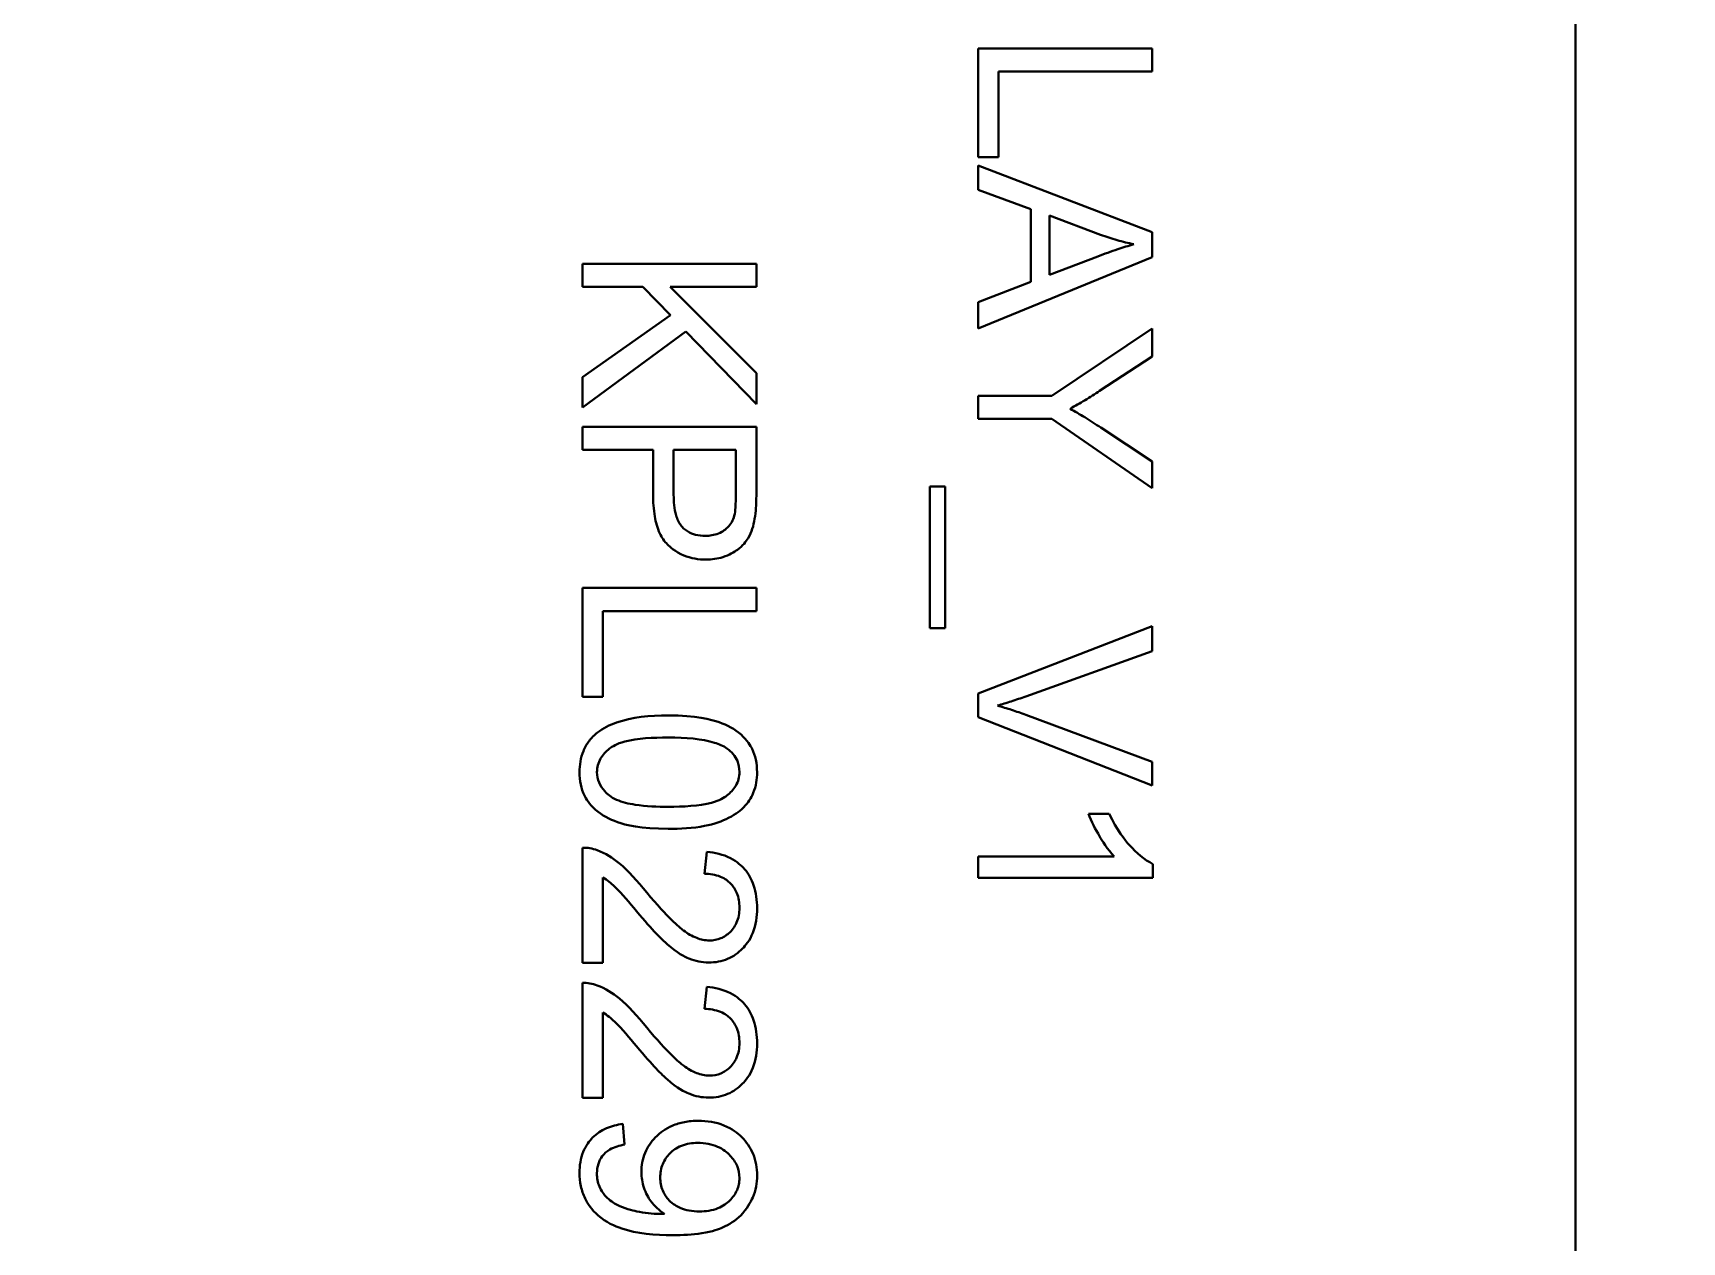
# Model space of a CAD drawing. Header units: millimetres. Extents: x 0 to 5945, y 0 to 4205.
# Drawn here: x 1844.57 to 1858.11, y 324.25 to 334.18 of the extents above; entities that cross this region are included whole.
import ezdxf

# ---------------------------------------------------------------- set-up
doc = ezdxf.new("R2010")
doc.units = ezdxf.units.MM
doc.header["$LTSCALE"] = 5
doc.layers.add('가시적인 것(ISO)', color=3, linetype='Continuous', lineweight=40)
doc.layers.add('해치(ISO)', color=7, linetype='Continuous', lineweight=18)

msp = doc.modelspace()

# ---------------------------------------------------------------- hatches: boundary and pattern name
at = {"layer": '해치(ISO)'}
h = msp.add_hatch(dxfattribs=at)
h.set_pattern_fill('ANSI31', color=256, scale=127, angle=75.0002, style=0)
h.set_pattern_definition([(120.0002, (0, 0), (-13.74813, -7.93754), [])])
h.paths.add_polyline_path([(1602.237, 257.352), (2132.237, 257.352), (2132.237, 827.352), (1602.237, 827.352), (1602.237, 767.352), (1602.237, 762.575), (1602.237, 762.103), (1602.237, 757.6), (1602.237, 757.128), (1602.237, 717.575), (1602.237, 717.103), (1602.237, 712.6), (1602.237, 712.128), (1602.237, 707.352), (1602.237, 377.352), (1602.237, 372.575), (1602.237, 372.103), (1602.237, 367.6), (1602.237, 367.128), (1602.237, 327.575), (1602.237, 327.103), (1602.237, 322.6), (1602.237, 322.128), (1602.237, 317.352)])
h.paths.add_polyline_path([(1604.237, 259.352), (1604.237, 825.352), (2130.237, 825.352), (2130.237, 259.352)], flags=0)
edge = h.paths.add_edge_path()
edge.add_ellipse((1657.237, 307.352), major_axis=(-4, 0), ratio=1, start_angle=0, end_angle=360)
h.paths.add_polyline_path([(2102.237, 287.352), (2102.237, 797.352), (1632.237, 797.352), (1632.237, 287.352)])
h.paths.add_polyline_path([(1634.237, 289.352), (1634.237, 795.352), (2100.237, 795.352), (2100.237, 289.352)], flags=0)

# ---------------------------------------------------------------- linework, layer by layer
at = {"layer": '가시적인 것(ISO)'}
for p, q in [((1857.237, 303.352), (1857.237, 362.352)), ((1853.76, 334.05), (1852.332, 334.05)), ((1852.332, 334.05), (1852.332, 333.157)), ((1853.76, 333.861), (1853.76, 334.05)), ((1852.5, 333.157), (1852.5, 333.861)), ((1852.5, 333.861), (1853.76, 333.861)), ((1852.332, 333.157), (1852.5, 333.157)), ((1853.76, 332.54), (1852.332, 333.089)), ((1852.332, 333.089), (1852.332, 332.888)), ((1852.332, 332.888), (1852.764, 332.731)), ((1852.764, 332.731), (1852.764, 332.132)), ((1852.918, 332.677), (1853.337, 332.519)), ((1852.918, 332.191), (1852.918, 332.677)), ((1853.76, 332.335), (1853.76, 332.54)), ((1853.314, 332.342), (1852.918, 332.191)), ((1850.51, 332.282), (1849.082, 332.282)), ((1849.082, 332.282), (1849.082, 332.093)), ((1850.51, 332.093), (1850.51, 332.282)), ((1852.332, 331.751), (1853.76, 332.335)), ((1849.082, 332.093), (1849.577, 332.093)), ((1849.577, 332.093), (1849.804, 331.859)), ((1850.51, 331.383), (1849.803, 332.093)), ((1849.803, 332.093), (1850.51, 332.093)), ((1852.764, 332.132), (1852.332, 331.967)), ((1852.332, 331.967), (1852.332, 331.751)), ((1849.804, 331.859), (1849.082, 331.35)), ((1849.082, 331.101), (1849.931, 331.726)), ((1849.931, 331.726), (1850.51, 331.127)), ((1853.76, 331.749), (1852.937, 331.198)), ((1853.76, 331.519), (1853.76, 331.749)), ((1853.329, 331.237), (1853.76, 331.519)), ((1849.082, 331.35), (1849.082, 331.101)), ((1850.51, 331.127), (1850.51, 331.383)), ((1852.937, 331.198), (1852.332, 331.198)), ((1852.332, 331.198), (1852.332, 331.009)), ((1852.332, 331.009), (1852.937, 331.009)), ((1852.937, 331.009), (1853.76, 330.438)), ((1850.51, 330.943), (1849.082, 330.943)), ((1849.082, 330.943), (1849.082, 330.753)), ((1850.51, 330.404), (1850.51, 330.943)), ((1853.76, 330.658), (1853.34, 330.936)), ((1849.082, 330.753), (1849.662, 330.753)), ((1849.662, 330.753), (1849.662, 330.386)), ((1849.831, 330.753), (1850.342, 330.753)), ((1849.831, 330.384), (1849.831, 330.753)), ((1850.342, 330.753), (1850.342, 330.387)), ((1853.76, 330.438), (1853.76, 330.658)), ((1851.935, 330.453), (1851.935, 329.29)), ((1852.062, 330.453), (1851.935, 330.453)), ((1852.062, 329.29), (1852.062, 330.453)), ((1850.51, 329.619), (1849.082, 329.619)), ((1849.082, 329.619), (1849.082, 328.726)), ((1850.51, 329.429), (1850.51, 329.619)), ((1849.25, 328.726), (1849.25, 329.429)), ((1849.25, 329.429), (1850.51, 329.429)), ((1851.935, 329.29), (1852.062, 329.29)), ((1853.76, 329.304), (1852.332, 328.752)), ((1853.76, 329.1), (1853.76, 329.304)), ((1852.723, 328.728), (1853.76, 329.1)), ((1849.082, 328.726), (1849.25, 328.726)), ((1852.332, 328.752), (1852.332, 328.557)), ((1852.332, 328.557), (1853.76, 327.998)), ((1853.76, 328.19), (1852.723, 328.577)), ((1853.76, 327.998), (1853.76, 328.19)), ((1853.408, 327.765), (1853.238, 327.765)), ((1849.082, 327.485), (1849.082, 326.541)), ((1850.103, 327.453), (1850.085, 327.272)), ((1853.449, 327.414), (1852.332, 327.414)), ((1852.332, 327.414), (1852.332, 327.239)), ((1853.766, 327.239), (1853.766, 327.352)), ((1849.25, 326.541), (1849.25, 327.241)), ((1852.332, 327.239), (1853.766, 327.239)), ((1849.082, 326.541), (1849.25, 326.541)), ((1849.082, 326.376), (1849.082, 325.431)), ((1850.103, 326.343), (1850.085, 326.162)), ((1849.25, 325.431), (1849.25, 326.132)), ((1849.082, 325.431), (1849.25, 325.431)), ((1849.428, 325.048), (1849.413, 325.217))]:
    msp.add_line(p, q, dxfattribs=at)
for points, knots in [([(1853.337, 332.519), (1853.382, 332.503), (1853.427, 332.488), (1853.518, 332.462), (1853.564, 332.451), (1853.61, 332.442)], [-0.02843961, -0.02843961, -0.02843961, -0.02843961, -0.01410585, -0.01410585, 0, 0, 0, 0]), ([(1853.61, 332.442), (1853.567, 332.429), (1853.521, 332.415), (1853.424, 332.382), (1853.368, 332.362), (1853.314, 332.342)], [-0.03070478, -0.03070478, -0.03070478, -0.03070478, -0.0172156, -0.0172156, 0, 0, 0, 0]), ([(1853.087, 331.091), (1853.128, 331.114), (1853.169, 331.137), (1853.25, 331.186), (1853.29, 331.211), (1853.329, 331.237)], [-0.02824891, -0.02824891, -0.02824891, -0.02824891, -0.01424642, -0.01424642, 0, 0, 0, 0]), ([(1853.34, 330.936), (1853.296, 330.964), (1853.251, 330.993), (1853.168, 331.044), (1853.127, 331.069), (1853.087, 331.091)], [-0.02953399, -0.02953399, -0.02953399, -0.02953399, -0.01380139, -0.01380139, 0, 0, 0, 0]), ([(1849.662, 330.386), (1849.662, 330.327), (1849.666, 330.265), (1849.684, 330.159), (1849.697, 330.111), (1849.734, 330.033), (1849.754, 330.002), (1849.797, 329.959), (1849.843, 329.916), (1849.973, 329.862), (1850.034, 329.852), (1850.097, 329.852)], [-0.1908288, -0.1908288, -0.1908288, -0.1908288, -0.1298077, -0.1298077, -0.080559, -0.080559, -0.0424546, -0.0424546, -0.0186855, -0.0186855, 0, 0, 0, 0]), ([(1850.091, 330.047), (1850.064, 330.047), (1850.037, 330.049), (1849.987, 330.062), (1849.965, 330.071), (1849.919, 330.1), (1849.903, 330.118), (1849.874, 330.155), (1849.86, 330.185), (1849.835, 330.268), (1849.831, 330.329), (1849.831, 330.384)], [-0.03802346, -0.03802346, -0.03802346, -0.03802346, -0.03403716, -0.03403716, -0.03044185, -0.03044185, -0.02606481, -0.02606481, -0.01653682, -0.01653682, 0, 0, 0, 0]), ([(1850.342, 330.387), (1850.342, 330.353), (1850.341, 330.314), (1850.337, 330.256), (1850.334, 330.23), (1850.329, 330.211)], [-0.01456943, -0.01456943, -0.01456943, -0.01456943, -0.00589346, -0.00589346, 0, 0, 0, 0]), ([(1850.496, 330.186), (1850.502, 330.215), (1850.505, 330.248), (1850.51, 330.319), (1850.51, 330.363), (1850.51, 330.404)], [-0.02117388, -0.02117388, -0.02117388, -0.02117388, -0.01229519, -0.01229519, 0, 0, 0, 0]), ([(1850.329, 330.211), (1850.324, 330.193), (1850.317, 330.176), (1850.299, 330.144), (1850.288, 330.13), (1850.263, 330.105), (1850.238, 330.083), (1850.164, 330.052), (1850.128, 330.047), (1850.091, 330.047)], [-0.05165265, -0.05165265, -0.05165265, -0.05165265, -0.03766251, -0.03766251, -0.02385969, -0.02385969, -0.01104429, -0.01104429, 0, 0, 0, 0]), ([(1850.097, 329.852), (1850.144, 329.852), (1850.191, 329.858), (1850.287, 329.889), (1850.328, 329.913), (1850.399, 329.965), (1850.425, 330), (1850.471, 330.077), (1850.487, 330.131), (1850.496, 330.186)], [-0.03899686, -0.03899686, -0.03899686, -0.03899686, -0.03327601, -0.03327601, -0.02682703, -0.02682703, -0.01670913, -0.01670913, 0, 0, 0, 0]), ([(1852.49, 328.653), (1852.527, 328.664), (1852.565, 328.675), (1852.643, 328.7), (1852.683, 328.714), (1852.723, 328.728)], [-0.0244472, -0.0244472, -0.0244472, -0.0244472, -0.01269539, -0.01269539, 0, 0, 0, 0]), ([(1849.786, 328.572), (1849.637, 328.572), (1849.487, 328.558), (1849.306, 328.494), (1849.251, 328.467), (1849.205, 328.431)], [-0.05753035, -0.05753035, -0.05753035, -0.05753035, -0.0178495, -0.0178495, 0, 0, 0, 0]), ([(1850.516, 328.106), (1850.516, 328.141), (1850.513, 328.175), (1850.499, 328.24), (1850.489, 328.27), (1850.463, 328.323), (1850.437, 328.368), (1850.332, 328.461), (1850.27, 328.493), (1850.139, 328.539), (1850.018, 328.572), (1849.786, 328.572)], [-0.384257, -0.384257, -0.384257, -0.384257, -0.2939972, -0.2939972, -0.2109903, -0.2109903, -0.1399526, -0.1399526, -0.0694871, -0.0694871, 0, 0, 0, 0]), ([(1852.723, 328.577), (1852.684, 328.591), (1852.645, 328.605), (1852.568, 328.63), (1852.529, 328.642), (1852.49, 328.653)], [-0.02452883, -0.02452883, -0.02452883, -0.02452883, -0.01217994, -0.01217994, 0, 0, 0, 0]), ([(1849.205, 328.431), (1849.179, 328.41), (1849.156, 328.387), (1849.117, 328.336), (1849.102, 328.309), (1849.067, 328.224), (1849.058, 328.165), (1849.058, 328.106)], [-0.03714286, -0.03714286, -0.03714286, -0.03714286, -0.02737147, -0.02737147, -0.01783945, -0.01783945, 0, 0, 0, 0]), ([(1849.201, 328.106), (1849.201, 328.126), (1849.204, 328.145), (1849.214, 328.183), (1849.221, 328.201), (1849.249, 328.25), (1849.275, 328.277), (1849.327, 328.317), (1849.361, 328.339), (1849.532, 328.384), (1849.663, 328.391), (1849.786, 328.391)], [-0.1304135, -0.1304135, -0.1304135, -0.1304135, -0.1128395, -0.1128395, -0.0955418, -0.0955418, -0.0624777, -0.0624777, -0.0369492, -0.0369492, 0, 0, 0, 0]), ([(1849.786, 328.391), (1849.93, 328.391), (1850.065, 328.38), (1850.202, 328.337), (1850.238, 328.322), (1850.269, 328.301)], [-0.04316634, -0.04316634, -0.04316634, -0.04316634, -0.01110989, -0.01110989, 0, 0, 0, 0]), ([(1850.269, 328.301), (1850.288, 328.288), (1850.305, 328.272), (1850.334, 328.237), (1850.346, 328.219), (1850.366, 328.17), (1850.371, 328.139), (1850.371, 328.108)], [-0.02292194, -0.02292194, -0.02292194, -0.02292194, -0.0159139, -0.0159139, -0.00935362, -0.00935362, 0, 0, 0, 0]), ([(1849.058, 328.106), (1849.058, 328.072), (1849.061, 328.037), (1849.075, 327.973), (1849.085, 327.943), (1849.11, 327.89), (1849.136, 327.844), (1849.242, 327.752), (1849.304, 327.719), (1849.437, 327.673), (1849.559, 327.641), (1849.786, 327.641)], [-0.3729128, -0.3729128, -0.3729128, -0.3729128, -0.2853084, -0.2853084, -0.2043936, -0.2043936, -0.1355685, -0.1355685, -0.0683259, -0.0683259, 0, 0, 0, 0]), ([(1849.786, 327.822), (1849.699, 327.822), (1849.602, 327.826), (1849.461, 327.847), (1849.407, 327.86), (1849.314, 327.901), (1849.287, 327.927), (1849.246, 327.97), (1849.229, 327.994), (1849.207, 328.048), (1849.201, 328.076), (1849.201, 328.106)], [-0.04826516, -0.04826516, -0.04826516, -0.04826516, -0.03505137, -0.03505137, -0.02666319, -0.02666319, -0.01761873, -0.01761873, -0.00885593, -0.00885593, 0, 0, 0, 0]), ([(1850.371, 328.108), (1850.371, 328.088), (1850.369, 328.068), (1850.359, 328.03), (1850.351, 328.012), (1850.323, 327.963), (1850.297, 327.936), (1850.245, 327.896), (1850.211, 327.874), (1850.041, 327.829), (1849.909, 327.822), (1849.786, 327.822)], [-0.1312299, -0.1312299, -0.1312299, -0.1312299, -0.1133118, -0.1133118, -0.0957136, -0.0957136, -0.062482, -0.062482, -0.0369492, -0.0369492, 0, 0, 0, 0]), ([(1849.786, 327.641), (1849.881, 327.641), (1849.991, 327.646), (1850.163, 327.68), (1850.231, 327.705), (1850.348, 327.763), (1850.385, 327.797), (1850.441, 327.853), (1850.467, 327.893), (1850.507, 327.991), (1850.516, 328.048), (1850.516, 328.106)], [-0.05671733, -0.05671733, -0.05671733, -0.05671733, -0.0481642, -0.0481642, -0.04102039, -0.04102039, -0.03168979, -0.03168979, -0.01731807, -0.01731807, 0, 0, 0, 0]), ([(1853.238, 327.765), (1853.261, 327.702), (1853.295, 327.637), (1853.349, 327.545), (1853.393, 327.473), (1853.449, 327.414)], [-0.06474582, -0.06474582, -0.06474582, -0.06474582, -0.02451396, -0.02451396, 0, 0, 0, 0]), ([(1853.766, 327.352), (1853.697, 327.386), (1853.632, 327.443), (1853.538, 327.548), (1853.47, 327.63), (1853.408, 327.765)], [-0.1147142, -0.1147142, -0.1147142, -0.1147142, -0.0445643, -0.0445643, 0, 0, 0, 0]), ([(1849.204, 327.465), (1849.184, 327.472), (1849.164, 327.478), (1849.123, 327.485), (1849.103, 327.486), (1849.082, 327.485)], [-0.01249848, -0.01249848, -0.01249848, -0.01249848, -0.00625176, -0.00625176, 0, 0, 0, 0]), ([(1849.61, 327.119), (1849.534, 327.212), (1849.457, 327.297), (1849.331, 327.402), (1849.27, 327.44), (1849.204, 327.465)], [-0.04932017, -0.04932017, -0.04932017, -0.04932017, -0.02127745, -0.02127745, 0, 0, 0, 0]), ([(1850.516, 326.989), (1850.516, 327.053), (1850.508, 327.117), (1850.471, 327.226), (1850.447, 327.271), (1850.39, 327.337), (1850.353, 327.372), (1850.237, 327.431), (1850.17, 327.446), (1850.103, 327.453)], [-0.09874215, -0.09874215, -0.09874215, -0.09874215, -0.06562318, -0.06562318, -0.03909259, -0.03909259, -0.0201479, -0.0201479, 0, 0, 0, 0]), ([(1849.25, 327.241), (1849.285, 327.22), (1849.317, 327.195), (1849.411, 327.105), (1849.467, 327.034), (1849.525, 326.965)], [-0.03908802, -0.03908802, -0.03908802, -0.03908802, -0.02704027, -0.02704027, 0, 0, 0, 0]), ([(1850.085, 327.272), (1850.129, 327.271), (1850.174, 327.265), (1850.254, 327.232), (1850.28, 327.21), (1850.32, 327.17), (1850.337, 327.143), (1850.365, 327.075), (1850.371, 327.034), (1850.371, 326.993)], [-0.03695144, -0.03695144, -0.03695144, -0.03695144, -0.02930454, -0.02930454, -0.022146, -0.022146, -0.01224421, -0.01224421, 0, 0, 0, 0]), ([(1850.124, 326.724), (1850.088, 326.724), (1850.054, 326.732), (1849.982, 326.759), (1849.946, 326.781), (1849.872, 326.836), (1849.786, 326.907), (1849.61, 327.119)], [-0.2079713, -0.2079713, -0.2079713, -0.2079713, -0.1502648, -0.1502648, -0.0828488, -0.0828488, 0, 0, 0, 0]), ([(1849.525, 326.965), (1849.664, 326.801), (1849.736, 326.731), (1849.861, 326.619), (1849.922, 326.59), (1850.009, 326.554), (1850.063, 326.543), (1850.119, 326.543)], [-0.03349016, -0.03349016, -0.03349016, -0.03349016, -0.02807665, -0.02807665, -0.01685798, -0.01685798, 0, 0, 0, 0]), ([(1850.119, 326.543), (1850.173, 326.543), (1850.225, 326.552), (1850.321, 326.593), (1850.362, 326.622), (1850.421, 326.682), (1850.456, 326.723), (1850.506, 326.851), (1850.516, 326.92), (1850.516, 326.989)], [-0.1039942, -0.1039942, -0.1039942, -0.1039942, -0.071842, -0.071842, -0.0412315, -0.0412315, -0.0205607, -0.0205607, 0, 0, 0, 0]), ([(1850.371, 326.993), (1850.371, 326.971), (1850.369, 326.95), (1850.362, 326.909), (1850.356, 326.89), (1850.338, 326.849), (1850.322, 326.82), (1850.27, 326.77), (1850.246, 326.754), (1850.188, 326.73), (1850.156, 326.724), (1850.124, 326.724)], [-0.05266389, -0.05266389, -0.05266389, -0.05266389, -0.04157296, -0.04157296, -0.03130496, -0.03130496, -0.01877111, -0.01877111, -0.00979615, -0.00979615, 0, 0, 0, 0]), ([(1849.204, 326.355), (1849.184, 326.362), (1849.164, 326.368), (1849.123, 326.375), (1849.103, 326.376), (1849.082, 326.376)], [-0.01249848, -0.01249848, -0.01249848, -0.01249848, -0.00625176, -0.00625176, 0, 0, 0, 0]), ([(1849.61, 326.01), (1849.534, 326.102), (1849.457, 326.187), (1849.331, 326.292), (1849.27, 326.33), (1849.204, 326.355)], [-0.04932017, -0.04932017, -0.04932017, -0.04932017, -0.02127745, -0.02127745, 0, 0, 0, 0]), ([(1850.516, 325.879), (1850.516, 325.943), (1850.508, 326.008), (1850.471, 326.117), (1850.447, 326.161), (1850.39, 326.228), (1850.353, 326.263), (1850.237, 326.321), (1850.17, 326.337), (1850.103, 326.343)], [-0.09874215, -0.09874215, -0.09874215, -0.09874215, -0.06562318, -0.06562318, -0.03909259, -0.03909259, -0.0201479, -0.0201479, 0, 0, 0, 0]), ([(1849.25, 326.132), (1849.285, 326.111), (1849.317, 326.085), (1849.411, 325.996), (1849.467, 325.924), (1849.525, 325.855)], [-0.03908802, -0.03908802, -0.03908802, -0.03908802, -0.02704027, -0.02704027, 0, 0, 0, 0]), ([(1850.085, 326.162), (1850.129, 326.162), (1850.174, 326.155), (1850.254, 326.122), (1850.28, 326.101), (1850.32, 326.06), (1850.337, 326.033), (1850.365, 325.965), (1850.371, 325.924), (1850.371, 325.883)], [-0.03695144, -0.03695144, -0.03695144, -0.03695144, -0.02930454, -0.02930454, -0.022146, -0.022146, -0.01224421, -0.01224421, 0, 0, 0, 0]), ([(1850.124, 325.614), (1850.088, 325.614), (1850.054, 325.622), (1849.982, 325.65), (1849.946, 325.672), (1849.872, 325.726), (1849.786, 325.797), (1849.61, 326.01)], [-0.2079713, -0.2079713, -0.2079713, -0.2079713, -0.1502648, -0.1502648, -0.0828488, -0.0828488, 0, 0, 0, 0]), ([(1849.525, 325.855), (1849.664, 325.691), (1849.736, 325.621), (1849.861, 325.509), (1849.922, 325.48), (1850.009, 325.445), (1850.063, 325.434), (1850.119, 325.434)], [-0.03349016, -0.03349016, -0.03349016, -0.03349016, -0.02807665, -0.02807665, -0.01685798, -0.01685798, 0, 0, 0, 0]), ([(1850.119, 325.434), (1850.173, 325.434), (1850.225, 325.443), (1850.321, 325.483), (1850.362, 325.512), (1850.421, 325.573), (1850.456, 325.614), (1850.506, 325.741), (1850.516, 325.81), (1850.516, 325.879)], [-0.1039942, -0.1039942, -0.1039942, -0.1039942, -0.071842, -0.071842, -0.0412315, -0.0412315, -0.0205607, -0.0205607, 0, 0, 0, 0]), ([(1850.371, 325.883), (1850.371, 325.862), (1850.369, 325.84), (1850.362, 325.799), (1850.356, 325.78), (1850.338, 325.739), (1850.322, 325.71), (1850.27, 325.66), (1850.246, 325.644), (1850.188, 325.62), (1850.156, 325.614), (1850.124, 325.614)], [-0.05266389, -0.05266389, -0.05266389, -0.05266389, -0.04157296, -0.04157296, -0.03130496, -0.03130496, -0.01877111, -0.01877111, -0.00979615, -0.00979615, 0, 0, 0, 0]), ([(1849.413, 325.217), (1849.367, 325.211), (1849.321, 325.2), (1849.236, 325.163), (1849.198, 325.138), (1849.139, 325.078), (1849.11, 325.04), (1849.066, 324.933), (1849.058, 324.875), (1849.058, 324.816)], [-0.07578012, -0.07578012, -0.07578012, -0.07578012, -0.05514358, -0.05514358, -0.03450606, -0.03450606, -0.01760412, -0.01760412, 0, 0, 0, 0]), ([(1850.033, 325.243), (1849.995, 325.243), (1849.957, 325.24), (1849.885, 325.226), (1849.851, 325.216), (1849.766, 325.18), (1849.72, 325.147), (1849.645, 325.069), (1849.616, 325.028), (1849.576, 324.929), (1849.566, 324.876), (1849.566, 324.821)], [-0.07104169, -0.07104169, -0.07104169, -0.07104169, -0.05961213, -0.05961213, -0.04909014, -0.04909014, -0.03189845, -0.03189845, -0.01656505, -0.01656505, 0, 0, 0, 0]), ([(1850.516, 324.794), (1850.516, 324.855), (1850.506, 324.915), (1850.461, 325.024), (1850.429, 325.07), (1850.359, 325.14), (1850.313, 325.178), (1850.177, 325.233), (1850.106, 325.243), (1850.033, 325.243)], [-0.1065506, -0.1065506, -0.1065506, -0.1065506, -0.0741601, -0.0741601, -0.0438699, -0.0438699, -0.0216327, -0.0216327, 0, 0, 0, 0]), ([(1849.201, 324.812), (1849.201, 324.838), (1849.205, 324.864), (1849.22, 324.913), (1849.23, 324.934), (1849.26, 324.973), (1849.279, 324.991), (1849.344, 325.028), (1849.387, 325.041), (1849.428, 325.048)], [-0.04168469, -0.04168469, -0.04168469, -0.04168469, -0.03153478, -0.03153478, -0.02211902, -0.02211902, -0.01263677, -0.01263677, 0, 0, 0, 0]), ([(1849.721, 324.777), (1849.721, 324.815), (1849.727, 324.853), (1849.756, 324.922), (1849.776, 324.951), (1849.823, 324.998), (1849.853, 325.021), (1849.937, 325.055), (1849.983, 325.062), (1850.028, 325.062)], [-0.06139939, -0.06139939, -0.06139939, -0.06139939, -0.04387493, -0.04387493, -0.02724004, -0.02724004, -0.01363882, -0.01363882, 0, 0, 0, 0]), ([(1850.028, 325.062), (1850.057, 325.062), (1850.087, 325.06), (1850.142, 325.049), (1850.168, 325.041), (1850.237, 325.011), (1850.271, 324.983), (1850.319, 324.932), (1850.338, 324.904), (1850.365, 324.841), (1850.371, 324.807), (1850.371, 324.773)], [-0.04392113, -0.04392113, -0.04392113, -0.04392113, -0.03745932, -0.03745932, -0.03151323, -0.03151323, -0.02059868, -0.02059868, -0.01038436, -0.01038436, 0, 0, 0, 0]), ([(1849.058, 324.816), (1849.058, 324.779), (1849.061, 324.742), (1849.077, 324.671), (1849.088, 324.638), (1849.124, 324.563), (1849.157, 324.513), (1849.275, 324.41), (1849.349, 324.377), (1849.526, 324.317), (1849.678, 324.304), (1849.825, 324.304)], [-0.1057818, -0.1057818, -0.1057818, -0.1057818, -0.0930813, -0.0930813, -0.080998, -0.080998, -0.0645839, -0.0645839, -0.0443568, -0.0443568, 0, 0, 0, 0]), ([(1849.72, 324.479), (1849.655, 324.479), (1849.591, 324.485), (1849.49, 324.508), (1849.425, 324.524), (1849.34, 324.567), (1849.305, 324.588), (1849.257, 324.641), (1849.236, 324.667), (1849.207, 324.738), (1849.201, 324.774), (1849.201, 324.812)], [-0.1650152, -0.1650152, -0.1650152, -0.1650152, -0.0898855, -0.0898855, -0.0447233, -0.0447233, -0.0227416, -0.0227416, -0.0112458, -0.0112458, 0, 0, 0, 0]), ([(1849.566, 324.821), (1849.566, 324.778), (1849.573, 324.736), (1849.601, 324.648), (1849.624, 324.611), (1849.674, 324.542), (1849.711, 324.507), (1849.755, 324.48)], [-0.03390298, -0.03390298, -0.03390298, -0.03390298, -0.02546652, -0.02546652, -0.01556005, -0.01556005, 0, 0, 0, 0]), ([(1850.042, 324.499), (1850.014, 324.499), (1849.985, 324.501), (1849.933, 324.511), (1849.908, 324.518), (1849.856, 324.54), (1849.824, 324.559), (1849.772, 324.613), (1849.754, 324.639), (1849.727, 324.704), (1849.721, 324.74), (1849.721, 324.777)], [-0.05563799, -0.05563799, -0.05563799, -0.05563799, -0.04407928, -0.04407928, -0.03370269, -0.03370269, -0.02093297, -0.02093297, -0.01107875, -0.01107875, 0, 0, 0, 0]), ([(1849.825, 324.304), (1849.903, 324.304), (1849.985, 324.308), (1850.154, 324.334), (1850.206, 324.355), (1850.288, 324.392), (1850.339, 324.424), (1850.433, 324.518), (1850.463, 324.573), (1850.505, 324.672), (1850.516, 324.732), (1850.516, 324.794)], [-0.05344818, -0.05344818, -0.05344818, -0.05344818, -0.04882285, -0.04882285, -0.04326219, -0.04326219, -0.0321241, -0.0321241, -0.01863445, -0.01863445, 0, 0, 0, 0]), ([(1850.371, 324.773), (1850.371, 324.755), (1850.369, 324.738), (1850.363, 324.705), (1850.358, 324.689), (1850.337, 324.641), (1850.317, 324.613), (1850.269, 324.566), (1850.238, 324.543), (1850.146, 324.506), (1850.094, 324.499), (1850.042, 324.499)], [-0.06032821, -0.06032821, -0.06032821, -0.06032821, -0.05263595, -0.05263595, -0.04518383, -0.04518383, -0.0296485, -0.0296485, -0.01555158, -0.01555158, 0, 0, 0, 0]), ([(1849.755, 324.48), (1849.748, 324.479), (1849.741, 324.479), (1849.73, 324.479), (1849.724, 324.479), (1849.72, 324.479)], [-0.003352568, -0.003352568, -0.003352568, -0.003352568, -0.001325045, -0.001325045, 0, 0, 0, 0])]:
    msp.add_open_spline(points, degree=3, knots=knots, dxfattribs=at)

doc.saveas('drawing.dxf')
